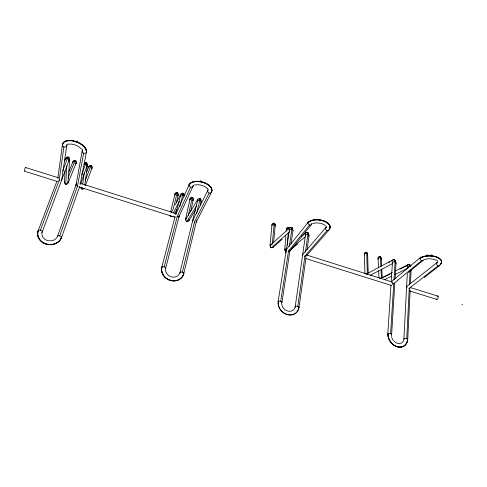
<?xml version="1.0" encoding="UTF-8"?>
<svg xmlns="http://www.w3.org/2000/svg" width="487" height="487" viewBox="0 0 487 487"><rect width="100%" height="100%" fill="white"/><g stroke="black" fill="none" stroke-linecap="round" stroke-linejoin="round"><path stroke-width="0.73" d="M177.128 192.669L173.238 209.13M176.501 192.59L176.324 193.534M406.755 338.508L409.25 288.231M409.433 284.524L410.133 270.431M407.747 339.348L410.139 290.331M410.468 283.525L411.131 269.908M403.918 338.891L407.321 273.317M407.552 268.781L407.631 267.272M64.442 182.217L65.069 170.961M66.816 165.86L65.702 184.043A3.963 0.347 -72.7 0 0 66.001 183.976M390.598 333.735L393.758 283.44M393.995 279.733L395.109 261.933A3.981 1.552 -72.5 0 0 394.013 259.808M391.627 334.587L394.805 283.282M395.085 278.747L396.071 262.864M329.535 228.811A11.505 6.136 7.3 0 0 322.686 220.41A11.505 6.136 7.3 0 0 308.101 222.553L308.052 222.9A11.505 6.136 7.3 0 1 323.082 220.903A11.505 6.136 7.3 0 1 329.145 229.614L329.188 229.261A11.505 6.136 7.3 0 0 329.37 229.042M387.792 334.137L390.982 285.163M391.225 281.383L392.455 262.493M69.69 159.194L68.046 182.728M287.281 245.32L288.158 233.766M284.743 249.782L285.857 235.586M286.21 231.106L286.326 229.608M273.591 242.642L275.21 225.487M272.245 244.401L274.175 224.263A3.646 0.767 -72.5 0 0 274.096 223.204M440.412 264.465A11.518 5.607 2.5 0 0 435.463 256.856A11.518 5.607 2.5 0 0 420.068 258.536L420.086 258.189A11.511 5.613 2.5 0 1 433.923 256.119A11.511 5.613 2.5 0 1 441.447 262.59M269.993 245.223L271.983 225.097M81.518 188.804L81.743 188.713M85.432 162.749L85.408 162.433L84.622 164.18M86.169 162.847L86.162 162.53L81.499 175.04M86.82 163.188L86.808 162.871L86.016 164.624M82.303 187.672L82.248 189.224M82.76 184.074L84.184 172.824M84.793 185.084L87.538 164.819M57.795 178.492L62.421 144.84M299.048 307.242L305.976 257.672M307.114 249.533L309.081 235.465M59.152 180.44L63.882 146.885M297.825 306.317L304.917 255.973M305.44 252.266L307.948 234.472A4.073 1.065 -72.6 0 0 307.254 232.524M295.207 306.804L305.459 235.118M61.697 179.965L66.737 145.674M171.18 216.447L171.327 216.654M280.707 301.258L288.548 250.908M289.235 246.459L291.89 229.414A4.091 0.974 -72.7 0 0 291.25 227.532M281.973 302.196L289.972 250.403M291.001 243.743L293.058 230.418M278.132 301.763L289.43 230.071M171.838 216.441L171.972 216.733M211.535 192.012L211.565 191.835A11.816 6.55 14 0 0 203.274 182.193A11.816 6.55 14 0 0 189.151 184.701L189.059 185.048A11.822 6.544 14 0 1 203.189 182.546A11.822 6.544 14 0 1 211.486 192.182L211.535 192.012A11.828 6.55 14 0 0 203.231 182.363A11.828 6.55 14 0 0 189.096 184.871M76.021 184.908L82.187 151.128M77.518 186.119L83.667 153.174M170.639 215.972L170.748 216.356M80.124 184.883L86.455 151.944M190.715 211.449L193.229 199.682M188.372 215.364L192.042 198.392A3.726 0.335 -72.6 0 0 192.176 197.381M185.663 218.827L190.009 198.988M79.722 186.43L61.551 237.455A12.236 10.513 5.5 0 1 46.198 244.054A12.236 10.513 5.5 0 1 38.23 230.57L38.248 230.479A12.23 10.507 5.5 0 0 46.216 243.95A12.23 10.507 5.5 0 0 61.557 237.358L61.52 237.553A12.224 10.501 5.5 0 1 46.192 244.139A12.224 10.501 5.5 0 1 38.23 230.674L57.009 180.981M177.512 193.905L177.682 192.931M176.373 202.58L178.114 195.244M170.669 211.827L174.924 194.246M196.645 220.337L183.739 273.639A11.463 10.221 25.7 0 1 170.261 280.439A11.463 10.221 25.7 0 1 161.824 267.168L175.113 216.38M200.218 205.563L201.107 201.868M182.339 272.19L194.563 221.895M196.651 213.294L199.786 200.388M197.558 200.754L179.995 272.434A7.482 6.672 25.7 0 1 171.199 276.853A7.482 6.672 25.7 0 1 165.69 268.209L179.332 215.339M182.114 194.897L182.436 193.053L182.229 193.29M164.174 266.821L177.225 216.538M179.831 206.506L182.808 195.043A4.206 0.323 -72.9 0 0 182.942 193.315M175.685 214.213L180.598 195.415M86.394 152.194L86.442 152.017A12.583 6.757 21.1 0 0 75.637 141.352A12.583 6.757 21.1 0 0 62.567 144.42L62.433 144.767A12.589 6.757 21.1 0 1 75.503 141.699A12.589 6.757 21.1 0 1 86.315 152.364L86.394 152.194A12.595 6.763 21.1 0 0 75.57 141.522A12.595 6.763 21.1 0 0 62.488 144.59M59.116 180.5L59.262 180.007M80.726 183.605L87.015 165.951M59.682 235.939L77.658 185.748M76.642 183.124L57.515 236.268A7.981 6.855 5.5 0 1 51.33 240.846M69.087 160.308L42.302 231.775A7.981 6.855 5.5 0 0 44.256 238.77M85.444 185.504L91.958 168.137M40.366 230.229L59.268 180.111M62.659 171.12L67.352 158.665A4.328 0.408 -73.1 0 1 68.308 157.088M85.097 180.951L91.002 165.483M64.491 161.234L65.295 159.115M91.179 166.712L91.58 165.793M86.783 171.948L88.628 167.09M89.943 166.323L90.351 165.403M68.332 182.54L76.112 163.151M67.991 178.005L74.7 161.434A3.835 0.323 -72.9 0 1 75.162 160.491M68.819 171.783L72.764 162.098M175.795 214.414L189.218 184.549M177.049 216.837L190.575 187.142M178.906 216.825L192.889 186.442M192.773 220.428L207.772 190.454M194.38 222.188L209.148 193.041M211.419 192.335L196.17 222.163A1.905 1.619 26.6 0 0 196.316 221.615M171.162 212.545L172.721 209.574M175.296 204.656L180.78 194.203M173.342 212.886L179.6 201.192M174.754 213.209L176.824 209.386M185.797 219.138L197.667 199.524M196.578 205.77L186.905 221.463A3.841 0.353 -72.8 0 1 186.685 221.323A1.717 1.601 30.7 0 1 186.29 218.566M188.865 220.672L195.433 210.134M286.782 248.979L308.46 221.938M288.286 251.268L309.622 224.964M25.659 167.79C25.239 166.956 23.851 171.235 24.606 171.053M311.357 224.684L289.461 251.554A1.863 1.54 38.7 0 0 289.862 250.562M298.921 307.553L298.981 307.474A11.195 9.576 44.4 0 1 287.16 314.45A11.195 9.576 44.4 0 1 278.32 301.374L278.18 301.526A11.189 9.576 44.4 0 0 287.02 314.596A11.189 9.576 44.4 0 0 298.835 307.62L298.921 307.553A1.936 0.84 8.7 0 0 297.009 306.159A1.936 0.84 8.7 0 0 295.445 307.218M325.9 227.49L303.097 254.031A1.857 1.528 40.3 0 0 302.823 255.602M304.649 256.326L327.094 230.509M306.262 256.034L328.798 230.229M270.778 244.882L289.607 227.922M289.418 231.855L271.612 247.615A3.762 0.816 -72.8 0 1 271.046 247.189M273.14 247.262L282.192 239.294M420.36 257.568L391.651 281.449A1.838 1.437 47.1 0 0 391.359 282.442M301.556 236.268L305.574 232.956M393.417 283.811L421.693 260.569M408.216 272.604L423.252 260.259M407.388 340.096A11.14 8.821 52 0 0 407.418 339.683L407.607 339.555A11.146 8.827 52 0 1 397.289 346.671A11.146 8.827 52 0 1 388.102 333.796L387.92 333.924A11.14 8.821 52 0 0 396.284 346.525A11.14 8.821 52 0 0 407.199 341.296M293.308 246.592L305.331 236.852M290.751 249.545L297.539 244.078M436.802 262.803L407.095 286.228A1.838 1.418 47.9 0 0 406.968 287.799M408.897 288.596L438.154 265.799A1.972 1.467 46.8 0 0 439.925 265.013M424.14 277.59L439.688 265.482M366.449 274.053L392.705 259.967M388.504 262.737L389.825 262.03M370.138 275.362L392.607 263.54M380.517 278.406L392.218 272.556M395.468 270.924L407.826 264.739M383.519 277.346L390.172 274.023M399.924 269.153L408.258 264.995M384.353 279.757L391.627 276.184M394.884 274.589L407.765 268.27M312.849 223.618C315.74 221.926 323.338 223.405 324.981 225.244M424.323 259.693C428.018 258.262 432.334 258.536 435.847 260.143M194.94 185.048C198.227 183.946 204.857 185.571 207.066 188.372M68.667 144.255C72.228 143.288 78.742 145.79 81.031 148.565M426.91 255.036L427.909 254.938M50.727 240.706L49.504 240.694M430.995 254.938L432.024 255.042M200.187 180.732L200.729 180.817M461.938 304.564L462.607 304.801M410.419 287.537L438.02 296.145M409.768 291.007L436.638 299.359M24.484 171.205L57.46 181.535M306.305 254.926L392.419 282.076M25.531 167.473L58.531 177.846M78.809 186.862L175.18 217.263M305.733 258.53L391.061 285.339A1.808 0.718 -72.6 0 0 391.365 285.437M79.905 183.209L176.367 213.732M77.123 141.078L77.664 141.291M381.424 278.308L381.004 270.048M367.356 273.913L366.735 253.417A3.561 1.236 -72.3 0 0 366.419 252.309M381.291 258.591L381.662 266.17M381.814 269.201L382.216 277.541M380.834 266.383L380.42 257.726A3.543 1.303 -72.3 0 0 380.073 256.612M378.076 258.755L378.484 267.844M378.618 270.875L378.923 277.693M367.63 254.293L368.215 273.207M364.416 254.458L364.921 273.359M437.107 296.419A1.784 0.828 -72.9 0 1 438.251 296.668A1.784 0.828 -72.9 0 1 437.551 299.091A1.784 0.828 -72.9 0 1 436.407 298.835M409.926 288.219A1.796 0.761 -72.8 0 1 409.774 289.101M392.589 282.49A1.808 0.718 -72.6 0 1 392.12 284.651M305.611 255.754A1.851 0.493 -72.6 0 1 305.422 256.539M407.302 341.235A11.152 8.833 52 0 1 396.381 346.47A11.152 8.833 52 0 1 388.005 333.857M407.382 340.845A11.152 8.833 52 0 0 407.522 339.622A1.93 0.773 5.1 0 0 406.042 338.368A1.93 0.773 5.1 0 0 403.985 339.202M387.877 334.447A1.93 0.785 5.6 0 1 389.88 333.589A1.93 0.785 5.6 0 1 391.414 334.861A7.275 5.759 52 0 0 391.518 336.572M404.143 338.623A7.275 5.759 52 0 1 397.209 343.189M396.802 343.043A7.275 5.759 52 0 1 394.86 341.935M394.5 341.643A7.275 5.759 52 0 1 394.153 341.332M393.508 340.656A7.275 5.759 52 0 1 392.68 339.524M392.443 339.122A7.275 5.759 52 0 1 392.23 338.709M392.035 338.295A7.275 5.759 52 0 1 391.731 337.436M420.068 258.36A11.524 5.613 2.5 0 1 435.469 256.673A11.524 5.613 2.5 0 1 440.431 264.295M440.193 264.666A11.518 5.607 2.5 0 1 439.956 264.861M423.495 259.79A1.978 1.485 46 0 1 421.602 260.533A1.978 1.485 46 0 1 420.068 258.433A1.978 1.485 46 0 1 421.59 257.179M438.154 265.799A1.972 1.467 46.8 0 1 436.535 263.844A1.972 1.467 46.8 0 1 437.746 262.39M437.369 260.898A7.518 3.659 2.5 0 1 436.522 263.595M436.443 259.784A7.518 3.659 2.5 0 1 436.687 259.997M436.9 260.216A7.518 3.659 2.5 0 1 437.082 260.442M441.362 262.816A11.511 5.613 2.5 0 1 440.978 263.485M440.808 263.698A11.511 5.613 2.5 0 1 440.425 264.118M392.735 262.919A1.79 1.54 56.6 0 1 393.228 259.839M394.227 260.119A1.79 1.54 56.6 0 1 394.488 260.32M364.55 254.677A1.595 1.473 -36.8 0 1 365.335 252.363A1.595 1.473 -36.8 0 1 367.393 253.502M366.918 252.583A3.446 1.199 -72.3 0 1 367.222 253.654M364.538 254.798A1.613 1.059 -0.9 0 1 366.102 253.319A1.613 1.059 -0.9 0 1 367.435 254.865M365.847 252.242A3.446 1.193 -72.3 0 1 366.145 253.319M394.367 260.216A3.853 1.504 -72.2 0 1 395.645 262.176M392.863 263.169A1.82 0.889 4.1 0 1 393.015 261.963A1.82 0.889 4.1 0 1 395.493 262.091A1.82 0.889 4.1 0 1 395.675 263.315M393.179 259.839A3.853 1.498 -72.2 0 1 394.452 261.799M365.694 273.925A1.656 1.053 -0.5 0 1 367.709 273.998M366.778 273.944A1.65 1.449 57.5 0 1 367.295 273.95M380.122 278.71A1.65 1.437 58.3 0 1 381.522 278.339M407.881 267.686A1.784 1.528 57.4 0 1 408.897 264.678A3.963 1.638 -72.4 0 1 410.316 266.182M409.336 264.885A1.784 1.528 57.4 0 1 409.859 265.378M378.119 258.841A1.589 1.461 -37.3 0 1 379.063 256.637A1.589 1.461 -37.3 0 1 381.029 257.793M380.56 256.88A3.433 1.266 -72.3 0 1 380.901 257.964M378.156 259.023A1.607 1.047 -1.7 0 1 379.842 257.629A3.433 1.26 -72.3 0 0 379.495 256.546M379.842 257.629A1.607 1.047 -1.7 0 1 381.09 259.157M409.47 264.977A3.841 1.583 -72.2 0 1 410.797 265.957M408.295 264.605A3.841 1.577 -72.2 0 1 409.664 266.59M408.021 267.935A1.82 0.877 3.6 0 1 407.942 266.882A1.82 0.877 3.6 0 1 409.999 266.645M379.604 278.333A1.656 1.041 -1.3 0 1 381.753 278.345M286.125 252.059A1.668 1.522 50 0 1 286.533 249.034M305.568 235.245A1.814 1.625 49.5 0 1 307.035 232.543M307.504 232.719A1.814 1.625 49.5 0 1 307.918 233.011M288.42 227.715A3.634 0.84 -72.5 0 1 288.535 228.787M286.557 230.156A1.619 1.54 -31.1 0 1 287.074 227.886A1.619 1.54 -31.1 0 1 289.321 228.494M288.937 228.001A3.519 0.816 -72.5 0 1 289.065 228.64M286.666 230.442A1.619 1.114 4.3 0 1 286.843 228.933A1.619 1.114 4.3 0 1 289.053 229.036M287.823 227.648A3.519 0.816 -72.5 0 1 287.933 228.683M307.79 232.902A3.945 1.029 -72.4 0 1 308.521 234.728M305.605 235.495A1.826 0.95 8 0 1 306.384 234.363A1.826 0.95 8 0 1 308.746 234.886A1.826 0.95 8 0 1 308.46 236.128M306.548 232.512A3.945 1.023 -72.4 0 1 307.273 234.332M286.131 252.309A3.75 0.895 -72.8 0 1 285.839 252.004M285.863 251.889A3.628 0.871 -72.7 0 1 285.26 251.572M285.12 250.641A1.668 1.114 4.5 0 1 284.944 249.374A1.668 1.114 4.5 0 1 286.636 248.887M295.341 306.493A7.305 6.252 44.4 0 1 286.569 310.627M286.155 310.426A7.305 6.252 44.4 0 1 285.747 310.195M285.358 309.939A7.305 6.252 44.4 0 1 284.974 309.665M284.609 309.367A7.305 6.252 44.4 0 1 283.623 308.362M283.337 307.991A7.305 6.252 44.4 0 1 282.6 306.804M282.405 306.39A7.305 6.252 44.4 0 1 282.235 305.964M282.089 305.532A7.305 6.252 44.4 0 1 281.851 302.512M278.308 302.11A1.942 0.846 9.3 0 1 280.177 301.136A1.942 0.846 9.3 0 1 281.669 302.652M308.064 222.723A11.518 6.142 7.3 0 1 322.662 220.581A11.518 6.142 7.3 0 1 329.522 228.993M329.358 229.219A11.518 6.142 7.3 0 1 329.175 229.438M329.188 229.188A1.997 1.589 39.7 0 1 327.617 230.619A1.997 1.589 39.7 0 1 325.572 228.927A1.997 1.589 39.7 0 1 326.68 227.119M311.765 223.649A2.003 1.607 38.1 0 1 310.055 225.061A2.003 1.607 38.1 0 1 308.064 223.18A2.003 1.607 38.1 0 1 309.549 221.548M326.089 226.309A7.512 4.006 7.3 0 1 325.523 228.275M311.753 223.898A7.512 4.006 7.3 0 1 311.948 223.679M325.925 225.785A7.512 4.006 7.3 0 1 326.022 226.047M286.484 250.549A1.863 1.54 38.7 0 1 286.478 249.423M273.554 246.252A1.674 1.534 48 0 1 271.996 247.682A1.674 1.534 48 0 1 270.364 246.057A1.674 1.534 48 0 1 271.746 244.456M289.528 230.138A1.82 1.644 47.5 0 1 291.561 227.685M291.804 227.837A1.82 1.644 47.5 0 1 292.249 228.287M272.02 225.231A1.625 1.558 -29.2 0 1 273.773 223.137A1.625 1.558 -29.2 0 1 274.893 225.524M274.619 223.484A3.531 0.749 -72.5 0 1 274.692 224.513A1.625 1.126 5.5 0 1 274.93 225.998A1.625 1.126 5.4 0 0 275.033 224.842A1.625 1.126 5.4 0 0 273.566 224.16A3.531 0.743 -72.5 0 0 273.493 223.131M271.996 225.39A1.625 1.126 5.5 0 1 272.574 224.367A1.625 1.126 5.5 0 1 274.175 224.263M291.95 227.788A3.963 0.937 -72.4 0 1 292.474 229.669M289.595 230.461A1.826 0.962 8.8 0 1 291.196 229.274A3.963 0.931 -72.5 0 0 290.593 227.478M291.196 229.274A1.826 0.962 8.8 0 1 292.93 230.783M271.058 247.317A3.64 0.797 -72.7 0 1 270.541 247.183M270.529 247.104A3.64 0.797 -72.7 0 1 270.516 246.209M270.042 245.618A1.668 1.12 5.6 0 1 271.49 244.291M272.215 247.682A3.64 0.797 -72.8 0 1 271.752 247.658M161.928 267.582A2.003 0.901 14 0 1 164.07 266.791A2.003 0.901 14 0 1 165.343 268.501M180.123 273.037A1.991 0.895 13.3 0 1 180.878 272.026A1.991 0.895 13.3 0 1 183.416 272.708A1.991 0.895 13.3 0 1 183.301 273.889M211.559 191.452A2.051 1.692 27.2 0 1 208.886 192.931A2.051 1.692 27.2 0 1 208.29 189.9M193.059 185.748A2.064 1.704 25 0 1 190.314 187.032A2.064 1.704 25 0 1 189.607 184.098M189.918 183.903A2.064 1.704 25 0 1 190.301 183.776M207.846 189.145A7.713 4.273 14 0 1 207.651 190.776M193.016 186.119A7.713 4.273 14 0 1 193.497 185.407M193.966 184.993A7.713 4.273 14 0 1 194.234 184.81M207.529 188.268A7.713 4.273 14 0 1 207.669 188.566M179.003 215.698A1.918 1.631 24.1 0 1 178.54 217.263M192.694 221.555A1.905 1.619 26.6 0 1 193.132 219.99M180.951 195.969A1.875 1.729 28.3 0 1 182.406 193.29M182.923 193.382A1.875 1.729 28.3 0 1 183.508 193.674M183.806 193.936A1.875 1.729 28.3 0 1 184.238 194.703M173.129 216.155A1.723 1.613 27 0 1 170.121 215.437M175.046 194.727A1.668 1.631 4.6 0 1 176.793 192.566A1.668 1.631 4.6 0 1 178.041 195.043M175.095 195.171A1.674 1.181 13.8 0 1 175.697 193.607A1.674 1.181 13.8 0 1 177.95 194.319A1.674 1.181 13.8 0 1 177.341 195.877M183.636 193.57A4.073 0.31 -72.7 0 1 183.447 195.317M180.878 196.291A1.881 1.017 14.8 0 1 181.888 194.885A1.881 1.017 14.8 0 1 184.226 196.371M189.017 219.923A1.717 1.601 30.7 0 1 186.631 221.354M186.618 218.389A1.717 1.601 30.7 0 1 186.801 218.328M197.905 201.368A1.863 1.723 31.8 0 1 199.153 198.605M199.786 198.696A1.863 1.723 31.8 0 1 200.906 201.368M190.167 199.615A1.662 1.619 -2.8 0 1 190.88 197.497A1.662 1.619 -2.8 0 1 193.077 198.069A1.662 1.619 -2.8 0 1 192.615 200.248M192.73 197.673A3.604 0.323 -72.6 0 1 192.596 198.659M190.216 199.987A1.662 1.169 12.5 0 1 190.66 198.404A1.662 1.169 12.5 0 1 192.925 198.94A1.662 1.169 12.5 0 1 192.572 200.541M191.555 197.302A3.604 0.317 -72.7 0 1 191.421 198.288M199.913 198.495A4.188 0.426 -72.8 0 1 199.78 200.407M200.407 199.025A4.054 0.408 -72.6 0 1 200.413 200.662M197.759 201.563A1.869 1.011 13.8 0 1 198.197 200.303A1.869 1.011 13.8 0 1 200.614 200.79A1.869 1.011 13.8 0 1 200.796 202.178M199.159 198.513A4.054 0.402 -72.6 0 1 199.092 200.248M186.332 221.147A3.719 0.347 -72.7 0 1 186.119 220.897M188.919 219.832A1.711 1.169 12.2 0 1 188.737 220.106M185.821 219.747A1.711 1.169 12.2 0 1 186.874 218.133M187.544 221.536A3.719 0.347 -72.8 0 1 187.331 221.317M84.263 188.311A1.802 1.65 9.9 0 1 80.866 187.258M84.744 162.895A1.966 1.778 12 0 1 87.38 163.863A1.966 1.778 12 0 1 86.363 166.201M88.865 167.467A1.741 1.662 28 0 1 89.973 165.47A1.741 1.662 28 0 1 92.128 166.511A1.741 1.662 28 0 1 91.258 168.63M88.725 167.778A1.747 1.205 20.9 0 1 89.547 166.353A1.747 1.205 20.9 0 1 91.745 167.248A1.747 1.205 20.9 0 1 91.264 168.812M83.941 164.21A1.978 1.041 19.9 0 1 86.607 165.044A1.978 1.041 19.9 0 1 86.321 166.505M57.636 236.706A2.106 0.925 18.2 0 1 59.785 235.97A2.106 0.925 18.2 0 1 61.185 237.845M48.773 240.828A7.981 6.855 5.5 0 1 47.282 240.475M46.801 240.304A7.981 6.855 5.5 0 1 44.634 239.08M38.23 230.57A2.131 0.925 18.9 0 1 41.212 230.57A2.131 0.925 18.9 0 1 41.498 232.275M86.473 151.64A2.173 1.753 13.3 0 1 83.831 153.222A2.173 1.753 13.3 0 1 82.431 150.538M66.622 144.785A2.198 1.759 11.5 0 1 65.581 146.904A2.198 1.759 11.5 0 1 62.774 146.13A2.198 1.759 11.5 0 1 63.133 143.823M66.664 145.917A8.218 4.407 21.1 0 1 67.486 144.426M67.997 144.049A8.218 4.407 21.1 0 1 68.296 143.884M81.828 148.724A8.218 4.407 21.1 0 1 82.108 149.369M82.206 149.679A8.218 4.407 21.1 0 1 82.254 150.879M61.679 179.38A2.033 1.674 9.7 0 1 61.033 180.939M76.307 186.052A2.015 1.674 11.5 0 1 76.666 183.934M67.949 181.949A1.82 1.656 7.9 0 1 66.214 184.129A1.82 1.656 7.9 0 1 64.558 181.821M68.32 157.222A1.985 1.784 9.9 0 1 68.88 160.4M68.722 160.485A1.985 1.784 9.9 0 1 68.393 160.613M65.8 159.231A1.985 1.784 9.9 0 1 67.048 157.204M73.026 162.488A1.759 1.668 29.7 0 1 74.018 160.515A1.759 1.668 29.7 0 1 76.197 161.319A1.759 1.668 29.7 0 1 75.747 163.492M75.302 161.714A3.713 0.31 -72.9 0 1 75.753 160.801M72.861 162.761A1.765 1.205 22.1 0 1 73.574 161.374A1.765 1.205 22.1 0 1 75.735 162.074A1.765 1.205 22.1 0 1 75.729 163.693M75.436 163.839A1.765 1.205 22.1 0 1 75.053 163.918M74.054 161.325A3.713 0.317 -72.9 0 1 74.511 160.412M68.046 158.963A4.188 0.396 -72.9 0 1 68.977 157.557M65.501 159.76A1.997 1.041 20.8 0 1 66.195 158.512A1.997 1.041 20.8 0 1 68.734 159.48A1.997 1.041 20.8 0 1 68.417 160.874M66.634 158.518A4.194 0.402 -72.9 0 1 67.583 157.051M65.282 183.83A3.835 0.335 -72.6 0 1 65.088 183.751M67.9 181.426A1.814 1.205 21.3 0 1 67.973 183.063M66.756 183.885A3.835 0.329 -72.7 0 1 66.384 184.129M183.83 273.469L183.794 273.554A11.475 10.227 25.7 0 1 170.298 280.366A11.475 10.227 25.7 0 1 161.854 267.077L161.909 266.998A11.469 10.221 25.7 0 0 170.347 280.269A11.469 10.221 25.7 0 0 183.83 273.469"/></g></svg>
